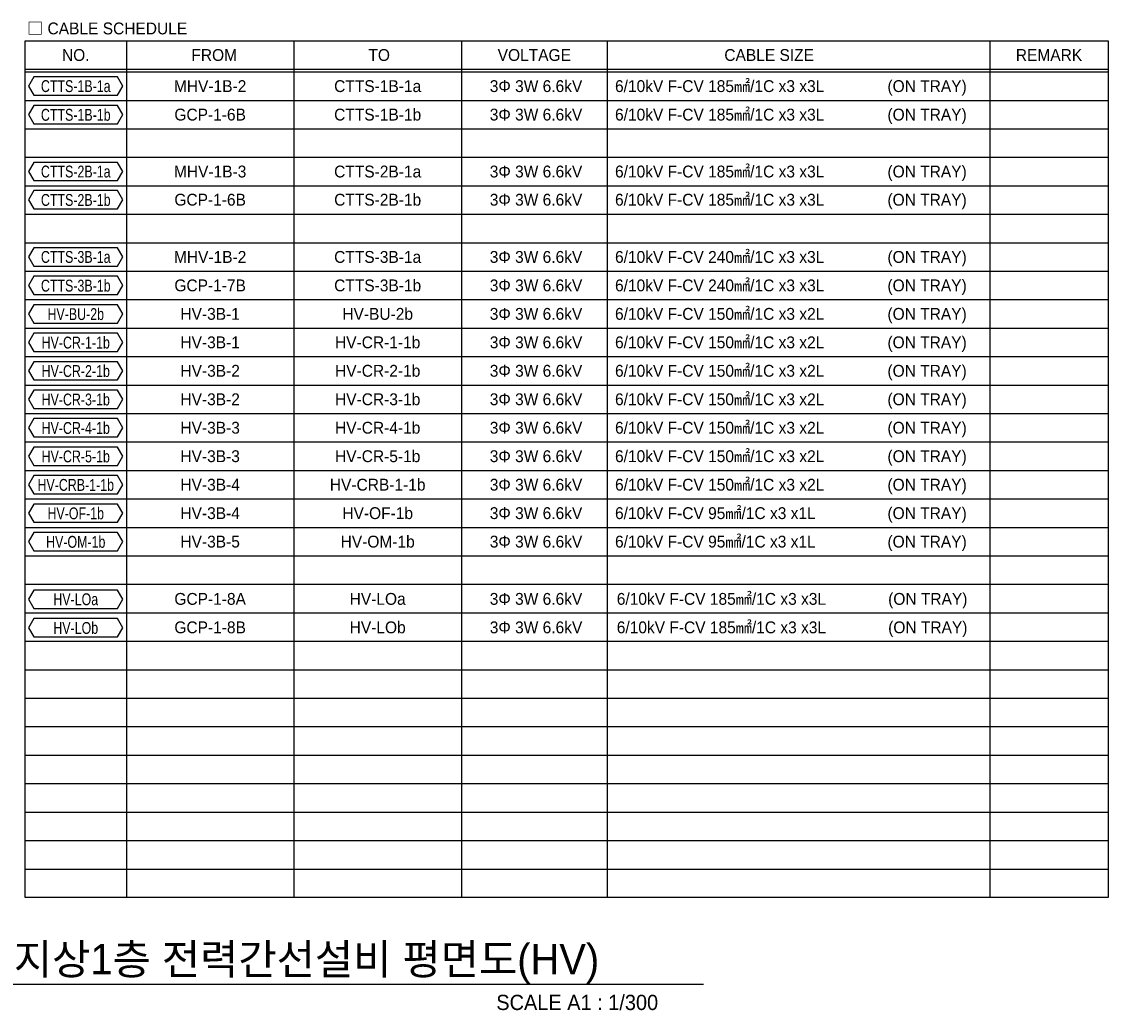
# Model space of a CAD drawing. Header units: millimetres. Extents: x 14100 to 374841, y -351975 to 881100.
# Drawn here: x 95361 to 159515, y -346813 to -288478 of the extents above; entities that cross this region are included whole.
import ezdxf
from ezdxf.enums import TextEntityAlignment as Align

# ---------------------------------------------------------------- set-up
doc = ezdxf.new("R2010")
doc.units = ezdxf.units.MM
doc.header["$LTSCALE"] = 150
for name, color, linetype in [('-----29 Cable Schedule', 1, 'Continuous'), ('-----29 Indicator', 1, 'Continuous'), ('-----29 주기', 1, 'Continuous'), ('-----30 Text', 2, 'Continuous'), ('-----41 Drawing Title', 2, 'Continuous')]:
    doc.layers.add(name, color=color, linetype=linetype)
doc.styles.add('ELEC', font='')
doc.styles.get('ELEC').set_extended_font_data('Dotum')

msp = doc.modelspace()

# ---------------------------------------------------------------- linework, layer by layer
at = {"layer": '-----29 Cable Schedule'}
for p, q in [((101541, -289601, 0), (101541, -291437, 0)), ((111432, -289601, 0), (111432, -291437, 0)), ((121324, -289601, 0), (121324, -291437, 0)), ((129935, -289601, 0), (129935, -291437, 0)), ((152515, -289601, 0), (152515, -291437, 0))]:
    msp.add_line(p, q, dxfattribs=at)
at = {"layer": '-----29 Cable Schedule', "color": 3}
for p, q in [((95561, -291281, 0), (159515, -291281, 0)), ((95561, -291437, 0), (159515, -291437, 0))]:
    msp.add_line(p, q, dxfattribs=at)
at = {"layer": '-----29 Cable Schedule', "color": 1}
for p, q in [((101541, -291437, 0), (101541, -340157, 0)), ((111432, -291437, 0), (111432, -340157, 0)), ((121324, -291437, 0), (121324, -340157, 0)), ((129935, -291437, 0), (129935, -340157, 0)), ((152515, -291437, 0), (152515, -340157, 0)), ((95561, -293117, 0), (159515, -293117, 0)), ((95561, -294797, 0), (159515, -294797, 0)), ((95561, -296477, 0), (159515, -296477, 0)), ((95561, -298157, 0), (159515, -298157, 0)), ((95561, -299837, 0), (159515, -299837, 0)), ((95561, -301517, 0), (159515, -301517, 0)), ((95561, -303197, 0), (159515, -303197, 0)), ((95561, -304877, 0), (159515, -304877, 0)), ((95561, -306557, 0), (159515, -306557, 0)), ((95561, -308237, 0), (159515, -308237, 0)), ((95561, -309917, 0), (159515, -309917, 0)), ((95561, -311597, 0), (159515, -311597, 0)), ((95561, -313277, 0), (159515, -313277, 0)), ((95561, -314957, 0), (159515, -314957, 0)), ((95561, -316637, 0), (159515, -316637, 0)), ((95561, -318317, 0), (159515, -318317, 0)), ((95561, -319997, 0), (159515, -319997, 0)), ((95561, -321677, 0), (159515, -321677, 0)), ((95561, -323357, 0), (159515, -323357, 0)), ((95561, -325037, 0), (159515, -325037, 0)), ((95561, -326717, 0), (159515, -326717, 0)), ((95561, -328397, 0), (159515, -328397, 0)), ((95561, -330077, 0), (159515, -330077, 0)), ((95561, -331757, 0), (159515, -331757, 0)), ((95561, -333437, 0), (159515, -333437, 0)), ((95561, -335117, 0), (159515, -335117, 0)), ((95561, -336797, 0), (159515, -336797, 0)), ((95561, -338477, 0), (159515, -338477, 0))]:
    msp.add_line(p, q, dxfattribs=at)
at = {"layer": '-----29 Cable Schedule', "color": 3, "elevation": 0}
msp.add_lwpolyline([(95561, -289601), (159515, -289601), (159515, -340157), (95561, -340157)], close=True, dxfattribs=at)
at = {"layer": '-----29 주기', "elevation": 0}
for points in [[(96081, -291738), (95770, -292277), (96081, -292816), (101020, -292816), (101331, -292277), (101020, -291738)], [(96081, -293418), (95770, -293957), (96081, -294496), (101020, -294496), (101331, -293957), (101020, -293418)], [(96081, -296778), (95770, -297317), (96081, -297856), (101020, -297856), (101331, -297317), (101020, -296778)], [(96081, -298441), (95770, -298980), (96081, -299519), (101020, -299519), (101331, -298980), (101020, -298441)], [(96081, -301818), (95770, -302357), (96081, -302896), (101020, -302896), (101331, -302357), (101020, -301818)], [(96081, -303498), (95770, -304037), (96081, -304576), (101020, -304576), (101331, -304037), (101020, -303498)], [(96081, -305178), (95770, -305717), (96081, -306256), (101020, -306256), (101331, -305717), (101020, -305178)], [(96081, -306858), (95770, -307397), (96081, -307936), (101020, -307936), (101331, -307397), (101020, -306858)], [(96081, -308538), (95770, -309077), (96081, -309616), (101020, -309616), (101331, -309077), (101020, -308538)], [(96081, -310218), (95770, -310757), (96081, -311296), (101020, -311296), (101331, -310757), (101020, -310218)], [(96081, -311898), (95770, -312437), (96081, -312976), (101020, -312976), (101331, -312437), (101020, -311898)], [(96081, -313578), (95770, -314117), (96081, -314656), (101020, -314656), (101331, -314117), (101020, -313578)], [(96081, -315258), (95770, -315797), (96081, -316336), (101020, -316336), (101331, -315797), (101020, -315258)], [(96081, -316938), (95770, -317477), (96081, -318016), (101020, -318016), (101331, -317477), (101020, -316938)], [(96081, -318618), (95770, -319157), (96081, -319696), (101020, -319696), (101331, -319157), (101020, -318618)], [(96081, -322019), (95770, -322558), (96081, -323097), (101020, -323097), (101331, -322558), (101020, -322019)], [(96081, -323699), (95770, -324238), (96081, -324777), (101020, -324777), (101331, -324238), (101020, -323699)]]:
    msp.add_lwpolyline(points, close=True, dxfattribs=at)
at = {"layer": '-----41 Drawing Title', "color": 7}
msp.add_line((135622, -345300), (92978, -345300), dxfattribs=at)

# ---------------------------------------------------------------- texts
at = {"layer": '-----29 Indicator', "color": 2, "linetype": 'Continuous', "style": 'ELEC'}
msp.add_text('□ CABLE SCHEDULE', height=700, dxfattribs=at).set_placement((95676, -288873, 0), align=Align.MIDDLE_LEFT)
at = {"layer": '-----30 Text', "style": 'ELEC'}
msp.add_text('NO.', height=700, dxfattribs=at).set_placement((98551, -290441, 0), align=Align.MIDDLE)
for s, p in [('FROM', (106727, -290441, 0)), ('TO', (116466, -290441, 0)), ('VOLTAGE', (125626, -290441, 0)), ('CABLE SIZE', (139492, -290441, 0)), ('REMARK', (156015, -290441, 0)), ('3Φ 3W 6.6kV', (125728, -292277, 0)), ('MHV-1B-2', (106486, -292277, 0)), ('CTTS-1B-1a', (116378, -292277, 0)), ('GCP-1-6B', (106486, -293957, 0)), ('CTTS-1B-1b', (116378, -293957, 0)), ('3Φ 3W 6.6kV', (125728, -293957, 0)), ('MHV-1B-3', (106486, -297317)), ('CTTS-2B-1a', (116378, -297317)), ('3Φ 3W 6.6kV', (125728, -297317)), ('GCP-1-6B', (106486, -298980, 0)), ('CTTS-2B-1b', (116378, -298980, 0)), ('3Φ 3W 6.6kV', (125728, -298980, 0)), ('MHV-1B-2', (106486, -302357)), ('CTTS-3B-1a', (116378, -302357)), ('3Φ 3W 6.6kV', (125728, -302357)), ('GCP-1-7B', (106486, -304037, 0)), ('CTTS-3B-1b', (116378, -304037, 0)), ('3Φ 3W 6.6kV', (125728, -304037, 0)), ('HV-3B-1', (106486, -305717, 0)), ('HV-BU-2b', (116378, -305717, 0)), ('3Φ 3W 6.6kV', (125728, -305717, 0)), ('HV-3B-1', (106486, -307397, 0)), ('HV-CR-1-1b', (116378, -307397, 0)), ('3Φ 3W 6.6kV', (125728, -307397, 0)), ('HV-3B-2', (106486, -309077, 0)), ('HV-CR-2-1b', (116378, -309077, 0)), ('3Φ 3W 6.6kV', (125728, -309077, 0)), ('HV-3B-2', (106486, -310757, 0)), ('HV-CR-3-1b', (116378, -310757, 0)), ('3Φ 3W 6.6kV', (125728, -310757, 0)), ('HV-3B-3', (106486, -312437, 0)), ('HV-CR-4-1b', (116378, -312437, 0)), ('3Φ 3W 6.6kV', (125728, -312437, 0)), ('HV-3B-3', (106486, -314117, 0)), ('HV-CR-5-1b', (116378, -314117, 0)), ('3Φ 3W 6.6kV', (125728, -314117, 0)), ('HV-3B-4', (106486, -315797, 0)), ('HV-CRB-1-1b', (116378, -315797, 0)), ('3Φ 3W 6.6kV', (125728, -315797, 0)), ('HV-3B-4', (106486, -317477, 0)), ('HV-OF-1b', (116378, -317477, 0)), ('3Φ 3W 6.6kV', (125728, -317477, 0)), ('HV-3B-5', (106486, -319157, 0)), ('HV-OM-1b', (116378, -319157, 0)), ('3Φ 3W 6.6kV', (125728, -319157, 0)), ('GCP-1-8A', (106486, -322537, 0)), ('HV-LOa', (116378, -322537, 0)), ('3Φ 3W 6.6kV', (125728, -322537, 0)), ('GCP-1-8B', (106486, -324217, 0)), ('HV-LOb', (116378, -324217, 0)), ('3Φ 3W 6.6kV', (125728, -324217, 0))]:
    msp.add_text(s, height=700, dxfattribs=at).set_placement(p, align=Align.MIDDLE_CENTER)
for s, p in [('6/10kV F-CV 185㎟/1C x3 x3L', (130392, -292277, 0)), ('6/10kV F-CV 185㎟/1C x3 x3L', (130392, -293957, 0)), ('6/10kV F-CV 185㎟/1C x3 x3L', (130392, -297317)), ('6/10kV F-CV 185㎟/1C x3 x3L', (130392, -298980, 0)), ('6/10kV F-CV 240㎟/1C x3 x3L', (130392, -302357)), ('6/10kV F-CV 240㎟/1C x3 x3L', (130392, -304037, 0)), ('6/10kV F-CV 150㎟/1C x3 x2L', (130392, -305717, 0)), ('6/10kV F-CV 150㎟/1C x3 x2L', (130392, -307397, 0)), ('6/10kV F-CV 150㎟/1C x3 x2L', (130392, -309077, 0)), ('6/10kV F-CV 150㎟/1C x3 x2L', (130392, -310757, 0)), ('6/10kV F-CV 150㎟/1C x3 x2L', (130392, -312437, 0)), ('6/10kV F-CV 150㎟/1C x3 x2L', (130392, -314117, 0)), ('6/10kV F-CV 150㎟/1C x3 x2L', (130392, -315797, 0)), ('6/10kV F-CV 95㎟/1C x3 x1L', (130392, -317477, 0)), ('6/10kV F-CV 95㎟/1C x3 x1L', (130392, -319157, 0)), ('6/10kV F-CV 185㎟/1C x3 x3L', (130495, -322537, 0)), ('6/10kV F-CV 185㎟/1C x3 x3L', (130495, -324217, 0))]:
    msp.add_text(s, height=700, dxfattribs=at).set_placement(p, align=Align.MIDDLE_LEFT)
for p in [(151157, -292277, 0), (151157, -293957, 0), (151157, -297317, 0), (151157, -298980, 0), (151157, -302357, 0), (151157, -304037, 0), (151157, -305717, 0), (151157, -307397, 0), (151157, -309077, 0), (151157, -310757, 0), (151157, -312437, 0), (151157, -314117, 0), (151157, -315797, 0), (151157, -317477, 0), (151157, -319157, 0), (151199, -322537), (151199, -324217)]:
    msp.add_text('(ON TRAY)', height=700, dxfattribs=at).set_placement(p, align=Align.MIDDLE_RIGHT)
at = {"layer": '-----30 Text', "linetype": 'Continuous', "style": 'ELEC', "width": 0.8}
for s, p in [('CTTS-1B-1a', (98551, -292277, 0)), ('CTTS-1B-1b', (98551, -293957, 0)), ('CTTS-2B-1a', (98551, -297317)), ('CTTS-2B-1b', (98551, -298980, 0)), ('CTTS-3B-1a', (98551, -302357)), ('CTTS-3B-1b', (98551, -304037, 0)), ('HV-BU-2b', (98551, -305717, 0)), ('HV-CR-1-1b', (98551, -307397, 0)), ('HV-CR-2-1b', (98551, -309077, 0)), ('HV-CR-3-1b', (98551, -310757, 0)), ('HV-CR-4-1b', (98551, -312437, 0)), ('HV-CR-5-1b', (98551, -314117, 0)), ('HV-CRB-1-1b', (98551, -315797, 0)), ('HV-OF-1b', (98551, -317477, 0)), ('HV-OM-1b', (98551, -319157, 0)), ('HV-LOa', (98551, -322558, 0)), ('HV-LOb', (98551, -324238, 0))]:
    msp.add_text(s, height=700, dxfattribs=at).set_placement(p, align=Align.MIDDLE)
at = {"layer": '-----41 Drawing Title', "color": 2, "style": 'ELEC'}
msp.add_text('지상1층 전력간선설비 평면도(HV)', height=1800, dxfattribs=at).set_placement((94895, -344700))
at = {"layer": '-----41 Drawing Title', "style": 'ELEC'}
msp.add_text('SCALE A1 : 1/300', height=900, dxfattribs=at).set_placement((132937, -346800), align=Align.RIGHT)

doc.saveas('drawing.dxf')
